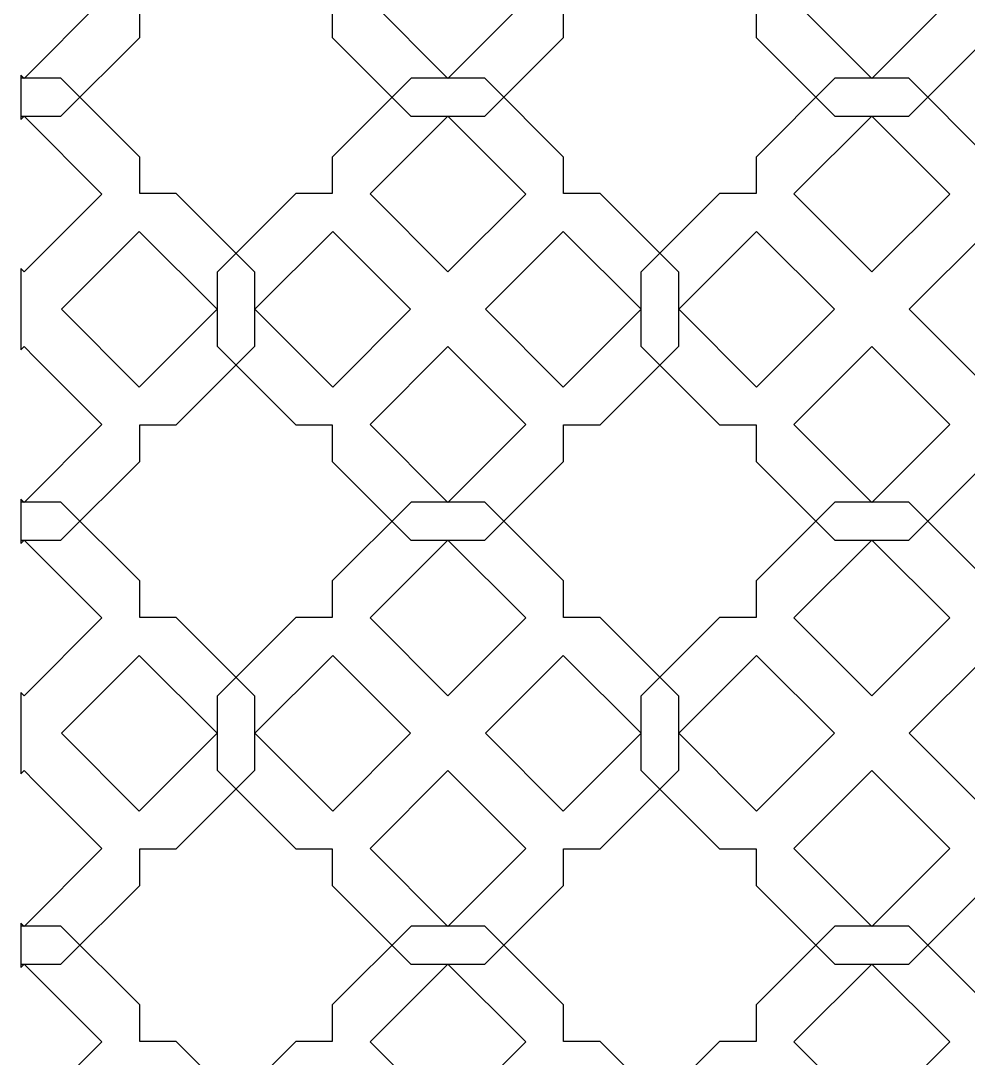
# Model space of a CAD drawing. Header units: centimetres. Extents: x -14.9 to -1.9, y -3.8 to 9.5.
# Drawn here: x -14.876 to -13.323, y 1.289 to 2.989 of the extents above; entities that cross this region are included whole.
import ezdxf

# ---------------------------------------------------------------- set-up
doc = ezdxf.new("R2010")
doc.units = ezdxf.units.CM
doc.header["$MEASUREMENT"] = 0
doc.layers.add('layer 1', color=7, linetype='Continuous')

msp = doc.modelspace()

# ---------------------------------------------------------------- linework, layer by layer
at = {"layer": 'layer 1', "color": 250}
for points, knots in [([(-14.87595, 3.58987), (-14.87595, 3.58987), (-14.80999, 3.58987), (-14.80999, 3.58987), (-14.80999, 3.58987), (-14.80999, 3.58987), (-14.68096, 3.46083), (-14.68096, 3.46083), (-14.68096, 3.46083), (-14.68096, 3.46083), (-14.68097, 3.40092), (-14.68097, 3.40092), (-14.68097, 3.40092), (-14.68097, 3.40092), (-14.62102, 3.40091), (-14.62102, 3.40091), (-14.62102, 3.40091), (-14.62102, 3.40091), (-14.49202, 3.27186), (-14.49202, 3.27186), (-14.49202, 3.27186), (-14.49202, 3.27186), (-14.49203, 3.15072), (-14.49203, 3.15072), (-14.49203, 3.15072), (-14.49203, 3.15072), (-14.62106, 3.02172), (-14.62106, 3.02172), (-14.62106, 3.02172), (-14.62106, 3.02172), (-14.68097, 3.02172), (-14.68097, 3.02172), (-14.68097, 3.02172), (-14.68097, 3.02172), (-14.681, 2.96181), (-14.681, 2.96181), (-14.681, 2.96181), (-14.681, 2.96181), (-14.81001, 2.83275), (-14.81001, 2.83275), (-14.81001, 2.83275), (-14.81001, 2.83275), (-14.87595, 2.83276), (-14.87595, 2.83276), (-14.87595, 2.83276), (-14.87595, 2.83276), (-14.87595, 2.90011), (-14.87595, 2.90011), (-14.87595, 2.90011), (-14.87595, 2.90011), (-14.87058, 2.89474), (-14.87058, 2.89474), (-14.87058, 2.89474), (-14.87058, 2.89474), (-14.74292, 3.02236), (-14.74292, 3.02236), (-14.74292, 3.02236), (-14.74292, 3.02236), (-14.85221, 3.13172), (-14.85221, 3.13172), (-14.85221, 3.13172), (-14.85221, 3.13172), (-14.87052, 3.15002), (-14.87052, 3.15002), (-14.87052, 3.15002), (-14.87052, 3.15002), (-14.87595, 3.14459), (-14.87595, 3.14459), (-14.87595, 3.14459), (-14.87595, 3.14459), (-14.87595, 3.27799), (-14.87595, 3.27799), (-14.87595, 3.27799), (-14.87595, 3.27799), (-14.87059, 3.27263), (-14.87059, 3.27263), (-14.87059, 3.27263), (-14.87059, 3.27263), (-14.74294, 3.40023), (-14.74294, 3.40023), (-14.74294, 3.40023), (-14.74294, 3.40023), (-14.87051, 3.52789), (-14.87051, 3.52789), (-14.87051, 3.52789), (-14.87051, 3.52789), (-14.87595, 3.52245), (-14.87595, 3.52245), (-14.87595, 3.52245), (-14.87595, 3.52245), (-14.87595, 3.58987), (-14.87595, 3.58987)], [0, 0, 0, 0, 0.0416667, 0.0416667, 0.0416667, 0.0416667, 0.0833333, 0.0833333, 0.0833333, 0.0833333, 0.125, 0.125, 0.125, 0.125, 0.1666667, 0.1666667, 0.1666667, 0.1666667, 0.2083333, 0.2083333, 0.2083333, 0.2083333, 0.25, 0.25, 0.25, 0.25, 0.2916667, 0.2916667, 0.2916667, 0.2916667, 0.3333333, 0.3333333, 0.3333333, 0.3333333, 0.375, 0.375, 0.375, 0.375, 0.4166667, 0.4166667, 0.4166667, 0.4166667, 0.4583333, 0.4583333, 0.4583333, 0.4583333, 0.5, 0.5, 0.5, 0.5, 0.5416667, 0.5416667, 0.5416667, 0.5416667, 0.5833333, 0.5833333, 0.5833333, 0.5833333, 0.625, 0.625, 0.625, 0.625, 0.6666667, 0.6666667, 0.6666667, 0.6666667, 0.7083333, 0.7083333, 0.7083333, 0.7083333, 0.75, 0.75, 0.75, 0.75, 0.7916667, 0.7916667, 0.7916667, 0.7916667, 0.8333333, 0.8333333, 0.8333333, 0.8333333, 0.875, 0.875, 0.875, 0.875, 0.9166667, 0.9166667, 0.9166667, 0.9166667, 1, 1, 1, 1]), ([(-14.23626, 2.83277), (-14.23626, 2.83277), (-14.36526, 2.96178), (-14.36526, 2.96178), (-14.36526, 2.96178), (-14.36526, 2.96178), (-14.36526, 3.02173), (-14.36526, 3.02173), (-14.36526, 3.02173), (-14.36526, 3.02173), (-14.4252, 3.02175), (-14.4252, 3.02175), (-14.4252, 3.02175), (-14.4252, 3.02175), (-14.55423, 3.15073), (-14.55423, 3.15073), (-14.55423, 3.15073), (-14.55423, 3.15073), (-14.55419, 3.27191), (-14.55419, 3.27191), (-14.55419, 3.27191), (-14.55419, 3.27191), (-14.42523, 3.40094), (-14.42523, 3.40094), (-14.42523, 3.40094), (-14.42523, 3.40094), (-14.36527, 3.40094), (-14.36527, 3.40094), (-14.36527, 3.40094), (-14.36527, 3.40094), (-14.36526, 3.46083), (-14.36526, 3.46083), (-14.36526, 3.46083), (-14.36526, 3.46083), (-14.23623, 3.58987), (-14.23623, 3.58987), (-14.23623, 3.58987), (-14.23623, 3.58987), (-14.11511, 3.58987), (-14.11511, 3.58987), (-14.11511, 3.58987), (-14.11511, 3.58987), (-13.98609, 3.46083), (-13.98609, 3.46083), (-13.98609, 3.46083), (-13.98609, 3.46083), (-13.9861, 3.40092), (-13.9861, 3.40092), (-13.9861, 3.40092), (-13.9861, 3.40092), (-13.92614, 3.40091), (-13.92614, 3.40091), (-13.92614, 3.40091), (-13.92614, 3.40091), (-13.79714, 3.27186), (-13.79714, 3.27186), (-13.79714, 3.27186), (-13.79714, 3.27186), (-13.79715, 3.15072), (-13.79715, 3.15072), (-13.79715, 3.15072), (-13.79715, 3.15072), (-13.92618, 3.02172), (-13.92618, 3.02172), (-13.92618, 3.02172), (-13.92618, 3.02172), (-13.9861, 3.02172), (-13.9861, 3.02172), (-13.9861, 3.02172), (-13.9861, 3.02172), (-13.98612, 2.96181), (-13.98612, 2.96181), (-13.98612, 2.96181), (-13.98612, 2.96181), (-14.11513, 2.83275), (-14.11513, 2.83275), (-14.11513, 2.83275), (-14.11513, 2.83275), (-14.23626, 2.83277), (-14.23626, 2.83277)], [0, 0, 0, 0, 0.047619, 0.047619, 0.047619, 0.047619, 0.0952381, 0.0952381, 0.0952381, 0.0952381, 0.1428571, 0.1428571, 0.1428571, 0.1428571, 0.1904762, 0.1904762, 0.1904762, 0.1904762, 0.2380952, 0.2380952, 0.2380952, 0.2380952, 0.2857143, 0.2857143, 0.2857143, 0.2857143, 0.3333333, 0.3333333, 0.3333333, 0.3333333, 0.3809524, 0.3809524, 0.3809524, 0.3809524, 0.4285714, 0.4285714, 0.4285714, 0.4285714, 0.4761905, 0.4761905, 0.4761905, 0.4761905, 0.5238095, 0.5238095, 0.5238095, 0.5238095, 0.5714286, 0.5714286, 0.5714286, 0.5714286, 0.6190476, 0.6190476, 0.6190476, 0.6190476, 0.6666667, 0.6666667, 0.6666667, 0.6666667, 0.7142857, 0.7142857, 0.7142857, 0.7142857, 0.7619048, 0.7619048, 0.7619048, 0.7619048, 0.8095238, 0.8095238, 0.8095238, 0.8095238, 0.8571429, 0.8571429, 0.8571429, 0.8571429, 0.9047619, 0.9047619, 0.9047619, 0.9047619, 1, 1, 1, 1]), ([(-13.54138, 2.83277), (-13.54138, 2.83277), (-13.67038, 2.96178), (-13.67038, 2.96178), (-13.67038, 2.96178), (-13.67038, 2.96178), (-13.67038, 3.02173), (-13.67038, 3.02173), (-13.67038, 3.02173), (-13.67038, 3.02173), (-13.73032, 3.02175), (-13.73032, 3.02175), (-13.73032, 3.02175), (-13.73032, 3.02175), (-13.85935, 3.15073), (-13.85935, 3.15073), (-13.85935, 3.15073), (-13.85935, 3.15073), (-13.85931, 3.27191), (-13.85931, 3.27191), (-13.85931, 3.27191), (-13.85931, 3.27191), (-13.73035, 3.40094), (-13.73035, 3.40094), (-13.73035, 3.40094), (-13.73035, 3.40094), (-13.67039, 3.40094), (-13.67039, 3.40094), (-13.67039, 3.40094), (-13.67039, 3.40094), (-13.67038, 3.46083), (-13.67038, 3.46083), (-13.67038, 3.46083), (-13.67038, 3.46083), (-13.54135, 3.58987), (-13.54135, 3.58987), (-13.54135, 3.58987), (-13.54135, 3.58987), (-13.42023, 3.58987), (-13.42023, 3.58987), (-13.42023, 3.58987), (-13.42023, 3.58987), (-13.29121, 3.46083), (-13.29121, 3.46083), (-13.29121, 3.46083), (-13.29121, 3.46083), (-13.29122, 3.40092), (-13.29122, 3.40092), (-13.29122, 3.40092), (-13.29122, 3.40092), (-13.23126, 3.40091), (-13.23126, 3.40091), (-13.23126, 3.40091), (-13.23126, 3.40091), (-13.10226, 3.27186), (-13.10226, 3.27186), (-13.10226, 3.27186), (-13.10226, 3.27186), (-13.10227, 3.15072), (-13.10227, 3.15072), (-13.10227, 3.15072), (-13.10227, 3.15072), (-13.2313, 3.02172), (-13.2313, 3.02172), (-13.2313, 3.02172), (-13.2313, 3.02172), (-13.29122, 3.02172), (-13.29122, 3.02172), (-13.29122, 3.02172), (-13.29122, 3.02172), (-13.29124, 2.96181), (-13.29124, 2.96181), (-13.29124, 2.96181), (-13.29124, 2.96181), (-13.42025, 2.83275), (-13.42025, 2.83275), (-13.42025, 2.83275), (-13.42025, 2.83275), (-13.54138, 2.83277), (-13.54138, 2.83277)], [0, 0, 0, 0, 0.047619, 0.047619, 0.047619, 0.047619, 0.0952381, 0.0952381, 0.0952381, 0.0952381, 0.1428571, 0.1428571, 0.1428571, 0.1428571, 0.1904762, 0.1904762, 0.1904762, 0.1904762, 0.2380952, 0.2380952, 0.2380952, 0.2380952, 0.2857143, 0.2857143, 0.2857143, 0.2857143, 0.3333333, 0.3333333, 0.3333333, 0.3333333, 0.3809524, 0.3809524, 0.3809524, 0.3809524, 0.4285714, 0.4285714, 0.4285714, 0.4285714, 0.4761905, 0.4761905, 0.4761905, 0.4761905, 0.5238095, 0.5238095, 0.5238095, 0.5238095, 0.5714286, 0.5714286, 0.5714286, 0.5714286, 0.6190476, 0.6190476, 0.6190476, 0.6190476, 0.6666667, 0.6666667, 0.6666667, 0.6666667, 0.7142857, 0.7142857, 0.7142857, 0.7142857, 0.7619048, 0.7619048, 0.7619048, 0.7619048, 0.8095238, 0.8095238, 0.8095238, 0.8095238, 0.8571429, 0.8571429, 0.8571429, 0.8571429, 0.9047619, 0.9047619, 0.9047619, 0.9047619, 1, 1, 1, 1]), ([(-14.15733, 3.13172), (-14.15733, 3.13172), (-14.17564, 3.15002), (-14.17564, 3.15002), (-14.17564, 3.15002), (-14.17564, 3.15002), (-14.30332, 3.02241), (-14.30332, 3.02241), (-14.30332, 3.02241), (-14.30332, 3.02241), (-14.1757, 2.89474), (-14.1757, 2.89474), (-14.1757, 2.89474), (-14.1757, 2.89474), (-14.04804, 3.02236), (-14.04804, 3.02236), (-14.04804, 3.02236), (-14.04804, 3.02236), (-14.15733, 3.13172), (-14.15733, 3.13172)], [0, 0, 0, 0, 0.1666667, 0.1666667, 0.1666667, 0.1666667, 0.3333333, 0.3333333, 0.3333333, 0.3333333, 0.5, 0.5, 0.5, 0.5, 0.6666667, 0.6666667, 0.6666667, 0.6666667, 1, 1, 1, 1]), ([(-13.46245, 3.13172), (-13.46245, 3.13172), (-13.48076, 3.15002), (-13.48076, 3.15002), (-13.48076, 3.15002), (-13.48076, 3.15002), (-13.60844, 3.02241), (-13.60844, 3.02241), (-13.60844, 3.02241), (-13.60844, 3.02241), (-13.48082, 2.89474), (-13.48082, 2.89474), (-13.48082, 2.89474), (-13.48082, 2.89474), (-13.35316, 3.02236), (-13.35316, 3.02236), (-13.35316, 3.02236), (-13.35316, 3.02236), (-13.46245, 3.13172), (-13.46245, 3.13172)], [0, 0, 0, 0, 0.1666667, 0.1666667, 0.1666667, 0.1666667, 0.3333333, 0.3333333, 0.3333333, 0.3333333, 0.5, 0.5, 0.5, 0.5, 0.6666667, 0.6666667, 0.6666667, 0.6666667, 1, 1, 1, 1]), ([(-14.87595, 2.89499), (-14.87595, 2.89499), (-14.80999, 2.89499), (-14.80999, 2.89499), (-14.80999, 2.89499), (-14.80999, 2.89499), (-14.68096, 2.76595), (-14.68096, 2.76595), (-14.68096, 2.76595), (-14.68096, 2.76595), (-14.68097, 2.70604), (-14.68097, 2.70604), (-14.68097, 2.70604), (-14.68097, 2.70604), (-14.62102, 2.70603), (-14.62102, 2.70603), (-14.62102, 2.70603), (-14.62102, 2.70603), (-14.49202, 2.57698), (-14.49202, 2.57698), (-14.49202, 2.57698), (-14.49202, 2.57698), (-14.49203, 2.45584), (-14.49203, 2.45584), (-14.49203, 2.45584), (-14.49203, 2.45584), (-14.62106, 2.32684), (-14.62106, 2.32684), (-14.62106, 2.32684), (-14.62106, 2.32684), (-14.68097, 2.32684), (-14.68097, 2.32684), (-14.68097, 2.32684), (-14.68097, 2.32684), (-14.681, 2.26693), (-14.681, 2.26693), (-14.681, 2.26693), (-14.681, 2.26693), (-14.81001, 2.13787), (-14.81001, 2.13787), (-14.81001, 2.13787), (-14.81001, 2.13787), (-14.87595, 2.13788), (-14.87595, 2.13788), (-14.87595, 2.13788), (-14.87595, 2.13788), (-14.87595, 2.20523), (-14.87595, 2.20523), (-14.87595, 2.20523), (-14.87595, 2.20523), (-14.87058, 2.19986), (-14.87058, 2.19986), (-14.87058, 2.19986), (-14.87058, 2.19986), (-14.74292, 2.32748), (-14.74292, 2.32748), (-14.74292, 2.32748), (-14.74292, 2.32748), (-14.85221, 2.43684), (-14.85221, 2.43684), (-14.85221, 2.43684), (-14.85221, 2.43684), (-14.87052, 2.45514), (-14.87052, 2.45514), (-14.87052, 2.45514), (-14.87052, 2.45514), (-14.87595, 2.44971), (-14.87595, 2.44971), (-14.87595, 2.44971), (-14.87595, 2.44971), (-14.87595, 2.58311), (-14.87595, 2.58311), (-14.87595, 2.58311), (-14.87595, 2.58311), (-14.87059, 2.57775), (-14.87059, 2.57775), (-14.87059, 2.57775), (-14.87059, 2.57775), (-14.74294, 2.70535), (-14.74294, 2.70535), (-14.74294, 2.70535), (-14.74294, 2.70535), (-14.87051, 2.83301), (-14.87051, 2.83301), (-14.87051, 2.83301), (-14.87051, 2.83301), (-14.87595, 2.82757), (-14.87595, 2.82757), (-14.87595, 2.82757), (-14.87595, 2.82757), (-14.87595, 2.89499), (-14.87595, 2.89499)], [0, 0, 0, 0, 0.0416667, 0.0416667, 0.0416667, 0.0416667, 0.0833333, 0.0833333, 0.0833333, 0.0833333, 0.125, 0.125, 0.125, 0.125, 0.1666667, 0.1666667, 0.1666667, 0.1666667, 0.2083333, 0.2083333, 0.2083333, 0.2083333, 0.25, 0.25, 0.25, 0.25, 0.2916667, 0.2916667, 0.2916667, 0.2916667, 0.3333333, 0.3333333, 0.3333333, 0.3333333, 0.375, 0.375, 0.375, 0.375, 0.4166667, 0.4166667, 0.4166667, 0.4166667, 0.4583333, 0.4583333, 0.4583333, 0.4583333, 0.5, 0.5, 0.5, 0.5, 0.5416667, 0.5416667, 0.5416667, 0.5416667, 0.5833333, 0.5833333, 0.5833333, 0.5833333, 0.625, 0.625, 0.625, 0.625, 0.6666667, 0.6666667, 0.6666667, 0.6666667, 0.7083333, 0.7083333, 0.7083333, 0.7083333, 0.75, 0.75, 0.75, 0.75, 0.7916667, 0.7916667, 0.7916667, 0.7916667, 0.8333333, 0.8333333, 0.8333333, 0.8333333, 0.875, 0.875, 0.875, 0.875, 0.9166667, 0.9166667, 0.9166667, 0.9166667, 1, 1, 1, 1]), ([(-14.23626, 2.13789), (-14.23626, 2.13789), (-14.36526, 2.2669), (-14.36526, 2.2669), (-14.36526, 2.2669), (-14.36526, 2.2669), (-14.36526, 2.32685), (-14.36526, 2.32685), (-14.36526, 2.32685), (-14.36526, 2.32685), (-14.4252, 2.32687), (-14.4252, 2.32687), (-14.4252, 2.32687), (-14.4252, 2.32687), (-14.55423, 2.45585), (-14.55423, 2.45585), (-14.55423, 2.45585), (-14.55423, 2.45585), (-14.55419, 2.57703), (-14.55419, 2.57703), (-14.55419, 2.57703), (-14.55419, 2.57703), (-14.42523, 2.70606), (-14.42523, 2.70606), (-14.42523, 2.70606), (-14.42523, 2.70606), (-14.36527, 2.70606), (-14.36527, 2.70606), (-14.36527, 2.70606), (-14.36527, 2.70606), (-14.36526, 2.76595), (-14.36526, 2.76595), (-14.36526, 2.76595), (-14.36526, 2.76595), (-14.23623, 2.89499), (-14.23623, 2.89499), (-14.23623, 2.89499), (-14.23623, 2.89499), (-14.11511, 2.89499), (-14.11511, 2.89499), (-14.11511, 2.89499), (-14.11511, 2.89499), (-13.98609, 2.76595), (-13.98609, 2.76595), (-13.98609, 2.76595), (-13.98609, 2.76595), (-13.9861, 2.70604), (-13.9861, 2.70604), (-13.9861, 2.70604), (-13.9861, 2.70604), (-13.92614, 2.70603), (-13.92614, 2.70603), (-13.92614, 2.70603), (-13.92614, 2.70603), (-13.79714, 2.57698), (-13.79714, 2.57698), (-13.79714, 2.57698), (-13.79714, 2.57698), (-13.79715, 2.45584), (-13.79715, 2.45584), (-13.79715, 2.45584), (-13.79715, 2.45584), (-13.92618, 2.32684), (-13.92618, 2.32684), (-13.92618, 2.32684), (-13.92618, 2.32684), (-13.9861, 2.32684), (-13.9861, 2.32684), (-13.9861, 2.32684), (-13.9861, 2.32684), (-13.98612, 2.26693), (-13.98612, 2.26693), (-13.98612, 2.26693), (-13.98612, 2.26693), (-14.11513, 2.13787), (-14.11513, 2.13787), (-14.11513, 2.13787), (-14.11513, 2.13787), (-14.23626, 2.13789), (-14.23626, 2.13789)], [0, 0, 0, 0, 0.047619, 0.047619, 0.047619, 0.047619, 0.0952381, 0.0952381, 0.0952381, 0.0952381, 0.1428571, 0.1428571, 0.1428571, 0.1428571, 0.1904762, 0.1904762, 0.1904762, 0.1904762, 0.2380952, 0.2380952, 0.2380952, 0.2380952, 0.2857143, 0.2857143, 0.2857143, 0.2857143, 0.3333333, 0.3333333, 0.3333333, 0.3333333, 0.3809524, 0.3809524, 0.3809524, 0.3809524, 0.4285714, 0.4285714, 0.4285714, 0.4285714, 0.4761905, 0.4761905, 0.4761905, 0.4761905, 0.5238095, 0.5238095, 0.5238095, 0.5238095, 0.5714286, 0.5714286, 0.5714286, 0.5714286, 0.6190476, 0.6190476, 0.6190476, 0.6190476, 0.6666667, 0.6666667, 0.6666667, 0.6666667, 0.7142857, 0.7142857, 0.7142857, 0.7142857, 0.7619048, 0.7619048, 0.7619048, 0.7619048, 0.8095238, 0.8095238, 0.8095238, 0.8095238, 0.8571429, 0.8571429, 0.8571429, 0.8571429, 0.9047619, 0.9047619, 0.9047619, 0.9047619, 1, 1, 1, 1]), ([(-13.54138, 2.13789), (-13.54138, 2.13789), (-13.67038, 2.2669), (-13.67038, 2.2669), (-13.67038, 2.2669), (-13.67038, 2.2669), (-13.67038, 2.32685), (-13.67038, 2.32685), (-13.67038, 2.32685), (-13.67038, 2.32685), (-13.73032, 2.32687), (-13.73032, 2.32687), (-13.73032, 2.32687), (-13.73032, 2.32687), (-13.85935, 2.45585), (-13.85935, 2.45585), (-13.85935, 2.45585), (-13.85935, 2.45585), (-13.85931, 2.57703), (-13.85931, 2.57703), (-13.85931, 2.57703), (-13.85931, 2.57703), (-13.73035, 2.70606), (-13.73035, 2.70606), (-13.73035, 2.70606), (-13.73035, 2.70606), (-13.67039, 2.70606), (-13.67039, 2.70606), (-13.67039, 2.70606), (-13.67039, 2.70606), (-13.67038, 2.76595), (-13.67038, 2.76595), (-13.67038, 2.76595), (-13.67038, 2.76595), (-13.54135, 2.89499), (-13.54135, 2.89499), (-13.54135, 2.89499), (-13.54135, 2.89499), (-13.42023, 2.89499), (-13.42023, 2.89499), (-13.42023, 2.89499), (-13.42023, 2.89499), (-13.29121, 2.76595), (-13.29121, 2.76595), (-13.29121, 2.76595), (-13.29121, 2.76595), (-13.29122, 2.70604), (-13.29122, 2.70604), (-13.29122, 2.70604), (-13.29122, 2.70604), (-13.23126, 2.70603), (-13.23126, 2.70603), (-13.23126, 2.70603), (-13.23126, 2.70603), (-13.10226, 2.57698), (-13.10226, 2.57698), (-13.10226, 2.57698), (-13.10226, 2.57698), (-13.10227, 2.45584), (-13.10227, 2.45584), (-13.10227, 2.45584), (-13.10227, 2.45584), (-13.2313, 2.32684), (-13.2313, 2.32684), (-13.2313, 2.32684), (-13.2313, 2.32684), (-13.29122, 2.32684), (-13.29122, 2.32684), (-13.29122, 2.32684), (-13.29122, 2.32684), (-13.29124, 2.26693), (-13.29124, 2.26693), (-13.29124, 2.26693), (-13.29124, 2.26693), (-13.42025, 2.13787), (-13.42025, 2.13787), (-13.42025, 2.13787), (-13.42025, 2.13787), (-13.54138, 2.13789), (-13.54138, 2.13789)], [0, 0, 0, 0, 0.047619, 0.047619, 0.047619, 0.047619, 0.0952381, 0.0952381, 0.0952381, 0.0952381, 0.1428571, 0.1428571, 0.1428571, 0.1428571, 0.1904762, 0.1904762, 0.1904762, 0.1904762, 0.2380952, 0.2380952, 0.2380952, 0.2380952, 0.2857143, 0.2857143, 0.2857143, 0.2857143, 0.3333333, 0.3333333, 0.3333333, 0.3333333, 0.3809524, 0.3809524, 0.3809524, 0.3809524, 0.4285714, 0.4285714, 0.4285714, 0.4285714, 0.4761905, 0.4761905, 0.4761905, 0.4761905, 0.5238095, 0.5238095, 0.5238095, 0.5238095, 0.5714286, 0.5714286, 0.5714286, 0.5714286, 0.6190476, 0.6190476, 0.6190476, 0.6190476, 0.6666667, 0.6666667, 0.6666667, 0.6666667, 0.7142857, 0.7142857, 0.7142857, 0.7142857, 0.7619048, 0.7619048, 0.7619048, 0.7619048, 0.8095238, 0.8095238, 0.8095238, 0.8095238, 0.8571429, 0.8571429, 0.8571429, 0.8571429, 0.9047619, 0.9047619, 0.9047619, 0.9047619, 1, 1, 1, 1]), ([(-14.17571, 2.57775), (-14.17571, 2.57775), (-14.30334, 2.7054), (-14.30334, 2.7054), (-14.30334, 2.7054), (-14.30334, 2.7054), (-14.17563, 2.83301), (-14.17563, 2.83301), (-14.17563, 2.83301), (-14.17563, 2.83301), (-14.04806, 2.70535), (-14.04806, 2.70535), (-14.04806, 2.70535), (-14.04806, 2.70535), (-14.17571, 2.57775), (-14.17571, 2.57775)], [0, 0, 0, 0, 0.2, 0.2, 0.2, 0.2, 0.4, 0.4, 0.4, 0.4, 0.6, 0.6, 0.6, 0.6, 1, 1, 1, 1]), ([(-13.48083, 2.57775), (-13.48083, 2.57775), (-13.60846, 2.7054), (-13.60846, 2.7054), (-13.60846, 2.7054), (-13.60846, 2.7054), (-13.48075, 2.83301), (-13.48075, 2.83301), (-13.48075, 2.83301), (-13.48075, 2.83301), (-13.35318, 2.70535), (-13.35318, 2.70535), (-13.35318, 2.70535), (-13.35318, 2.70535), (-13.48083, 2.57775), (-13.48083, 2.57775)], [0, 0, 0, 0, 0.2, 0.2, 0.2, 0.2, 0.4, 0.4, 0.4, 0.4, 0.6, 0.6, 0.6, 0.6, 1, 1, 1, 1]), ([(-14.68162, 2.38878), (-14.68162, 2.38878), (-14.80926, 2.51646), (-14.80926, 2.51646), (-14.80926, 2.51646), (-14.80926, 2.51646), (-14.68161, 2.64409), (-14.68161, 2.64409), (-14.68161, 2.64409), (-14.68161, 2.64409), (-14.55399, 2.51643), (-14.55399, 2.51643), (-14.55399, 2.51643), (-14.55399, 2.51643), (-14.68162, 2.38878), (-14.68162, 2.38878)], [0, 0, 0, 0, 0.2, 0.2, 0.2, 0.2, 0.4, 0.4, 0.4, 0.4, 0.6, 0.6, 0.6, 0.6, 1, 1, 1, 1]), ([(-14.36463, 2.3888), (-14.36463, 2.3888), (-14.49227, 2.51645), (-14.49227, 2.51645), (-14.49227, 2.51645), (-14.49227, 2.51645), (-14.36458, 2.64406), (-14.36458, 2.64406), (-14.36458, 2.64406), (-14.36458, 2.64406), (-14.237, 2.51642), (-14.237, 2.51642), (-14.237, 2.51642), (-14.237, 2.51642), (-14.36463, 2.3888), (-14.36463, 2.3888)], [0, 0, 0, 0, 0.2, 0.2, 0.2, 0.2, 0.4, 0.4, 0.4, 0.4, 0.6, 0.6, 0.6, 0.6, 1, 1, 1, 1]), ([(-13.98674, 2.38878), (-13.98674, 2.38878), (-14.11438, 2.51646), (-14.11438, 2.51646), (-14.11438, 2.51646), (-14.11438, 2.51646), (-13.98673, 2.64409), (-13.98673, 2.64409), (-13.98673, 2.64409), (-13.98673, 2.64409), (-13.85911, 2.51643), (-13.85911, 2.51643), (-13.85911, 2.51643), (-13.85911, 2.51643), (-13.98674, 2.38878), (-13.98674, 2.38878)], [0, 0, 0, 0, 0.2, 0.2, 0.2, 0.2, 0.4, 0.4, 0.4, 0.4, 0.6, 0.6, 0.6, 0.6, 1, 1, 1, 1]), ([(-13.66975, 2.3888), (-13.66975, 2.3888), (-13.79739, 2.51645), (-13.79739, 2.51645), (-13.79739, 2.51645), (-13.79739, 2.51645), (-13.6697, 2.64406), (-13.6697, 2.64406), (-13.6697, 2.64406), (-13.6697, 2.64406), (-13.54212, 2.51642), (-13.54212, 2.51642), (-13.54212, 2.51642), (-13.54212, 2.51642), (-13.66975, 2.3888), (-13.66975, 2.3888)], [0, 0, 0, 0, 0.2, 0.2, 0.2, 0.2, 0.4, 0.4, 0.4, 0.4, 0.6, 0.6, 0.6, 0.6, 1, 1, 1, 1]), ([(-13.29186, 2.38878), (-13.29186, 2.38878), (-13.4195, 2.51646), (-13.4195, 2.51646), (-13.4195, 2.51646), (-13.4195, 2.51646), (-13.29185, 2.64409), (-13.29185, 2.64409), (-13.29185, 2.64409), (-13.29185, 2.64409), (-13.16423, 2.51643), (-13.16423, 2.51643), (-13.16423, 2.51643), (-13.16423, 2.51643), (-13.29186, 2.38878), (-13.29186, 2.38878)], [0, 0, 0, 0, 0.2, 0.2, 0.2, 0.2, 0.4, 0.4, 0.4, 0.4, 0.6, 0.6, 0.6, 0.6, 1, 1, 1, 1]), ([(-14.15733, 2.43684), (-14.15733, 2.43684), (-14.17564, 2.45514), (-14.17564, 2.45514), (-14.17564, 2.45514), (-14.17564, 2.45514), (-14.30332, 2.32753), (-14.30332, 2.32753), (-14.30332, 2.32753), (-14.30332, 2.32753), (-14.1757, 2.19986), (-14.1757, 2.19986), (-14.1757, 2.19986), (-14.1757, 2.19986), (-14.04804, 2.32748), (-14.04804, 2.32748), (-14.04804, 2.32748), (-14.04804, 2.32748), (-14.15733, 2.43684), (-14.15733, 2.43684)], [0, 0, 0, 0, 0.1666667, 0.1666667, 0.1666667, 0.1666667, 0.3333333, 0.3333333, 0.3333333, 0.3333333, 0.5, 0.5, 0.5, 0.5, 0.6666667, 0.6666667, 0.6666667, 0.6666667, 1, 1, 1, 1]), ([(-13.46245, 2.43684), (-13.46245, 2.43684), (-13.48076, 2.45514), (-13.48076, 2.45514), (-13.48076, 2.45514), (-13.48076, 2.45514), (-13.60844, 2.32753), (-13.60844, 2.32753), (-13.60844, 2.32753), (-13.60844, 2.32753), (-13.48082, 2.19986), (-13.48082, 2.19986), (-13.48082, 2.19986), (-13.48082, 2.19986), (-13.35316, 2.32748), (-13.35316, 2.32748), (-13.35316, 2.32748), (-13.35316, 2.32748), (-13.46245, 2.43684), (-13.46245, 2.43684)], [0, 0, 0, 0, 0.1666667, 0.1666667, 0.1666667, 0.1666667, 0.3333333, 0.3333333, 0.3333333, 0.3333333, 0.5, 0.5, 0.5, 0.5, 0.6666667, 0.6666667, 0.6666667, 0.6666667, 1, 1, 1, 1]), ([(-14.87595, 2.20011), (-14.87595, 2.20011), (-14.80999, 2.20011), (-14.80999, 2.20011), (-14.80999, 2.20011), (-14.80999, 2.20011), (-14.68096, 2.07107), (-14.68096, 2.07107), (-14.68096, 2.07107), (-14.68096, 2.07107), (-14.68097, 2.01116), (-14.68097, 2.01116), (-14.68097, 2.01116), (-14.68097, 2.01116), (-14.62102, 2.01115), (-14.62102, 2.01115), (-14.62102, 2.01115), (-14.62102, 2.01115), (-14.49202, 1.8821), (-14.49202, 1.8821), (-14.49202, 1.8821), (-14.49202, 1.8821), (-14.49203, 1.76096), (-14.49203, 1.76096), (-14.49203, 1.76096), (-14.49203, 1.76096), (-14.62106, 1.63196), (-14.62106, 1.63196), (-14.62106, 1.63196), (-14.62106, 1.63196), (-14.68097, 1.63196), (-14.68097, 1.63196), (-14.68097, 1.63196), (-14.68097, 1.63196), (-14.681, 1.57205), (-14.681, 1.57205), (-14.681, 1.57205), (-14.681, 1.57205), (-14.81001, 1.44299), (-14.81001, 1.44299), (-14.81001, 1.44299), (-14.81001, 1.44299), (-14.87595, 1.443), (-14.87595, 1.443), (-14.87595, 1.443), (-14.87595, 1.443), (-14.87595, 1.51035), (-14.87595, 1.51035), (-14.87595, 1.51035), (-14.87595, 1.51035), (-14.87058, 1.50498), (-14.87058, 1.50498), (-14.87058, 1.50498), (-14.87058, 1.50498), (-14.74292, 1.6326), (-14.74292, 1.6326), (-14.74292, 1.6326), (-14.74292, 1.6326), (-14.85221, 1.74196), (-14.85221, 1.74196), (-14.85221, 1.74196), (-14.85221, 1.74196), (-14.87052, 1.76026), (-14.87052, 1.76026), (-14.87052, 1.76026), (-14.87052, 1.76026), (-14.87595, 1.75483), (-14.87595, 1.75483), (-14.87595, 1.75483), (-14.87595, 1.75483), (-14.87595, 1.88823), (-14.87595, 1.88823), (-14.87595, 1.88823), (-14.87595, 1.88823), (-14.87059, 1.88287), (-14.87059, 1.88287), (-14.87059, 1.88287), (-14.87059, 1.88287), (-14.74294, 2.01047), (-14.74294, 2.01047), (-14.74294, 2.01047), (-14.74294, 2.01047), (-14.87051, 2.13813), (-14.87051, 2.13813), (-14.87051, 2.13813), (-14.87051, 2.13813), (-14.87595, 2.13269), (-14.87595, 2.13269), (-14.87595, 2.13269), (-14.87595, 2.13269), (-14.87595, 2.20011), (-14.87595, 2.20011)], [0, 0, 0, 0, 0.0416667, 0.0416667, 0.0416667, 0.0416667, 0.0833333, 0.0833333, 0.0833333, 0.0833333, 0.125, 0.125, 0.125, 0.125, 0.1666667, 0.1666667, 0.1666667, 0.1666667, 0.2083333, 0.2083333, 0.2083333, 0.2083333, 0.25, 0.25, 0.25, 0.25, 0.2916667, 0.2916667, 0.2916667, 0.2916667, 0.3333333, 0.3333333, 0.3333333, 0.3333333, 0.375, 0.375, 0.375, 0.375, 0.4166667, 0.4166667, 0.4166667, 0.4166667, 0.4583333, 0.4583333, 0.4583333, 0.4583333, 0.5, 0.5, 0.5, 0.5, 0.5416667, 0.5416667, 0.5416667, 0.5416667, 0.5833333, 0.5833333, 0.5833333, 0.5833333, 0.625, 0.625, 0.625, 0.625, 0.6666667, 0.6666667, 0.6666667, 0.6666667, 0.7083333, 0.7083333, 0.7083333, 0.7083333, 0.75, 0.75, 0.75, 0.75, 0.7916667, 0.7916667, 0.7916667, 0.7916667, 0.8333333, 0.8333333, 0.8333333, 0.8333333, 0.875, 0.875, 0.875, 0.875, 0.9166667, 0.9166667, 0.9166667, 0.9166667, 1, 1, 1, 1]), ([(-14.23626, 1.44301), (-14.23626, 1.44301), (-14.36526, 1.57202), (-14.36526, 1.57202), (-14.36526, 1.57202), (-14.36526, 1.57202), (-14.36526, 1.63197), (-14.36526, 1.63197), (-14.36526, 1.63197), (-14.36526, 1.63197), (-14.4252, 1.63199), (-14.4252, 1.63199), (-14.4252, 1.63199), (-14.4252, 1.63199), (-14.55423, 1.76097), (-14.55423, 1.76097), (-14.55423, 1.76097), (-14.55423, 1.76097), (-14.55419, 1.88215), (-14.55419, 1.88215), (-14.55419, 1.88215), (-14.55419, 1.88215), (-14.42523, 2.01118), (-14.42523, 2.01118), (-14.42523, 2.01118), (-14.42523, 2.01118), (-14.36527, 2.01118), (-14.36527, 2.01118), (-14.36527, 2.01118), (-14.36527, 2.01118), (-14.36526, 2.07107), (-14.36526, 2.07107), (-14.36526, 2.07107), (-14.36526, 2.07107), (-14.23623, 2.20011), (-14.23623, 2.20011), (-14.23623, 2.20011), (-14.23623, 2.20011), (-14.11511, 2.20011), (-14.11511, 2.20011), (-14.11511, 2.20011), (-14.11511, 2.20011), (-13.98609, 2.07107), (-13.98609, 2.07107), (-13.98609, 2.07107), (-13.98609, 2.07107), (-13.9861, 2.01116), (-13.9861, 2.01116), (-13.9861, 2.01116), (-13.9861, 2.01116), (-13.92614, 2.01115), (-13.92614, 2.01115), (-13.92614, 2.01115), (-13.92614, 2.01115), (-13.79714, 1.8821), (-13.79714, 1.8821), (-13.79714, 1.8821), (-13.79714, 1.8821), (-13.79715, 1.76096), (-13.79715, 1.76096), (-13.79715, 1.76096), (-13.79715, 1.76096), (-13.92618, 1.63196), (-13.92618, 1.63196), (-13.92618, 1.63196), (-13.92618, 1.63196), (-13.9861, 1.63196), (-13.9861, 1.63196), (-13.9861, 1.63196), (-13.9861, 1.63196), (-13.98612, 1.57205), (-13.98612, 1.57205), (-13.98612, 1.57205), (-13.98612, 1.57205), (-14.11513, 1.44299), (-14.11513, 1.44299), (-14.11513, 1.44299), (-14.11513, 1.44299), (-14.23626, 1.44301), (-14.23626, 1.44301)], [0, 0, 0, 0, 0.047619, 0.047619, 0.047619, 0.047619, 0.0952381, 0.0952381, 0.0952381, 0.0952381, 0.1428571, 0.1428571, 0.1428571, 0.1428571, 0.1904762, 0.1904762, 0.1904762, 0.1904762, 0.2380952, 0.2380952, 0.2380952, 0.2380952, 0.2857143, 0.2857143, 0.2857143, 0.2857143, 0.3333333, 0.3333333, 0.3333333, 0.3333333, 0.3809524, 0.3809524, 0.3809524, 0.3809524, 0.4285714, 0.4285714, 0.4285714, 0.4285714, 0.4761905, 0.4761905, 0.4761905, 0.4761905, 0.5238095, 0.5238095, 0.5238095, 0.5238095, 0.5714286, 0.5714286, 0.5714286, 0.5714286, 0.6190476, 0.6190476, 0.6190476, 0.6190476, 0.6666667, 0.6666667, 0.6666667, 0.6666667, 0.7142857, 0.7142857, 0.7142857, 0.7142857, 0.7619048, 0.7619048, 0.7619048, 0.7619048, 0.8095238, 0.8095238, 0.8095238, 0.8095238, 0.8571429, 0.8571429, 0.8571429, 0.8571429, 0.9047619, 0.9047619, 0.9047619, 0.9047619, 1, 1, 1, 1]), ([(-13.54138, 1.44301), (-13.54138, 1.44301), (-13.67038, 1.57202), (-13.67038, 1.57202), (-13.67038, 1.57202), (-13.67038, 1.57202), (-13.67038, 1.63197), (-13.67038, 1.63197), (-13.67038, 1.63197), (-13.67038, 1.63197), (-13.73032, 1.63199), (-13.73032, 1.63199), (-13.73032, 1.63199), (-13.73032, 1.63199), (-13.85935, 1.76097), (-13.85935, 1.76097), (-13.85935, 1.76097), (-13.85935, 1.76097), (-13.85931, 1.88215), (-13.85931, 1.88215), (-13.85931, 1.88215), (-13.85931, 1.88215), (-13.73035, 2.01118), (-13.73035, 2.01118), (-13.73035, 2.01118), (-13.73035, 2.01118), (-13.67039, 2.01118), (-13.67039, 2.01118), (-13.67039, 2.01118), (-13.67039, 2.01118), (-13.67038, 2.07107), (-13.67038, 2.07107), (-13.67038, 2.07107), (-13.67038, 2.07107), (-13.54135, 2.20011), (-13.54135, 2.20011), (-13.54135, 2.20011), (-13.54135, 2.20011), (-13.42023, 2.20011), (-13.42023, 2.20011), (-13.42023, 2.20011), (-13.42023, 2.20011), (-13.29121, 2.07107), (-13.29121, 2.07107), (-13.29121, 2.07107), (-13.29121, 2.07107), (-13.29122, 2.01116), (-13.29122, 2.01116), (-13.29122, 2.01116), (-13.29122, 2.01116), (-13.23126, 2.01115), (-13.23126, 2.01115), (-13.23126, 2.01115), (-13.23126, 2.01115), (-13.10226, 1.8821), (-13.10226, 1.8821), (-13.10226, 1.8821), (-13.10226, 1.8821), (-13.10227, 1.76096), (-13.10227, 1.76096), (-13.10227, 1.76096), (-13.10227, 1.76096), (-13.2313, 1.63196), (-13.2313, 1.63196), (-13.2313, 1.63196), (-13.2313, 1.63196), (-13.29122, 1.63196), (-13.29122, 1.63196), (-13.29122, 1.63196), (-13.29122, 1.63196), (-13.29124, 1.57205), (-13.29124, 1.57205), (-13.29124, 1.57205), (-13.29124, 1.57205), (-13.42025, 1.44299), (-13.42025, 1.44299), (-13.42025, 1.44299), (-13.42025, 1.44299), (-13.54138, 1.44301), (-13.54138, 1.44301)], [0, 0, 0, 0, 0.047619, 0.047619, 0.047619, 0.047619, 0.0952381, 0.0952381, 0.0952381, 0.0952381, 0.1428571, 0.1428571, 0.1428571, 0.1428571, 0.1904762, 0.1904762, 0.1904762, 0.1904762, 0.2380952, 0.2380952, 0.2380952, 0.2380952, 0.2857143, 0.2857143, 0.2857143, 0.2857143, 0.3333333, 0.3333333, 0.3333333, 0.3333333, 0.3809524, 0.3809524, 0.3809524, 0.3809524, 0.4285714, 0.4285714, 0.4285714, 0.4285714, 0.4761905, 0.4761905, 0.4761905, 0.4761905, 0.5238095, 0.5238095, 0.5238095, 0.5238095, 0.5714286, 0.5714286, 0.5714286, 0.5714286, 0.6190476, 0.6190476, 0.6190476, 0.6190476, 0.6666667, 0.6666667, 0.6666667, 0.6666667, 0.7142857, 0.7142857, 0.7142857, 0.7142857, 0.7619048, 0.7619048, 0.7619048, 0.7619048, 0.8095238, 0.8095238, 0.8095238, 0.8095238, 0.8571429, 0.8571429, 0.8571429, 0.8571429, 0.9047619, 0.9047619, 0.9047619, 0.9047619, 1, 1, 1, 1]), ([(-14.17571, 1.88287), (-14.17571, 1.88287), (-14.30334, 2.01052), (-14.30334, 2.01052), (-14.30334, 2.01052), (-14.30334, 2.01052), (-14.17563, 2.13813), (-14.17563, 2.13813), (-14.17563, 2.13813), (-14.17563, 2.13813), (-14.04806, 2.01047), (-14.04806, 2.01047), (-14.04806, 2.01047), (-14.04806, 2.01047), (-14.17571, 1.88287), (-14.17571, 1.88287)], [0, 0, 0, 0, 0.2, 0.2, 0.2, 0.2, 0.4, 0.4, 0.4, 0.4, 0.6, 0.6, 0.6, 0.6, 1, 1, 1, 1]), ([(-13.48083, 1.88287), (-13.48083, 1.88287), (-13.60846, 2.01052), (-13.60846, 2.01052), (-13.60846, 2.01052), (-13.60846, 2.01052), (-13.48075, 2.13813), (-13.48075, 2.13813), (-13.48075, 2.13813), (-13.48075, 2.13813), (-13.35318, 2.01047), (-13.35318, 2.01047), (-13.35318, 2.01047), (-13.35318, 2.01047), (-13.48083, 1.88287), (-13.48083, 1.88287)], [0, 0, 0, 0, 0.2, 0.2, 0.2, 0.2, 0.4, 0.4, 0.4, 0.4, 0.6, 0.6, 0.6, 0.6, 1, 1, 1, 1]), ([(-14.68162, 1.6939), (-14.68162, 1.6939), (-14.80926, 1.82158), (-14.80926, 1.82158), (-14.80926, 1.82158), (-14.80926, 1.82158), (-14.68161, 1.94921), (-14.68161, 1.94921), (-14.68161, 1.94921), (-14.68161, 1.94921), (-14.55399, 1.82155), (-14.55399, 1.82155), (-14.55399, 1.82155), (-14.55399, 1.82155), (-14.68162, 1.6939), (-14.68162, 1.6939)], [0, 0, 0, 0, 0.2, 0.2, 0.2, 0.2, 0.4, 0.4, 0.4, 0.4, 0.6, 0.6, 0.6, 0.6, 1, 1, 1, 1]), ([(-14.36463, 1.69392), (-14.36463, 1.69392), (-14.49227, 1.82157), (-14.49227, 1.82157), (-14.49227, 1.82157), (-14.49227, 1.82157), (-14.36458, 1.94918), (-14.36458, 1.94918), (-14.36458, 1.94918), (-14.36458, 1.94918), (-14.237, 1.82154), (-14.237, 1.82154), (-14.237, 1.82154), (-14.237, 1.82154), (-14.36463, 1.69392), (-14.36463, 1.69392)], [0, 0, 0, 0, 0.2, 0.2, 0.2, 0.2, 0.4, 0.4, 0.4, 0.4, 0.6, 0.6, 0.6, 0.6, 1, 1, 1, 1]), ([(-13.98674, 1.6939), (-13.98674, 1.6939), (-14.11438, 1.82158), (-14.11438, 1.82158), (-14.11438, 1.82158), (-14.11438, 1.82158), (-13.98673, 1.94921), (-13.98673, 1.94921), (-13.98673, 1.94921), (-13.98673, 1.94921), (-13.85911, 1.82155), (-13.85911, 1.82155), (-13.85911, 1.82155), (-13.85911, 1.82155), (-13.98674, 1.6939), (-13.98674, 1.6939)], [0, 0, 0, 0, 0.2, 0.2, 0.2, 0.2, 0.4, 0.4, 0.4, 0.4, 0.6, 0.6, 0.6, 0.6, 1, 1, 1, 1]), ([(-13.66975, 1.69392), (-13.66975, 1.69392), (-13.79739, 1.82157), (-13.79739, 1.82157), (-13.79739, 1.82157), (-13.79739, 1.82157), (-13.6697, 1.94918), (-13.6697, 1.94918), (-13.6697, 1.94918), (-13.6697, 1.94918), (-13.54212, 1.82154), (-13.54212, 1.82154), (-13.54212, 1.82154), (-13.54212, 1.82154), (-13.66975, 1.69392), (-13.66975, 1.69392)], [0, 0, 0, 0, 0.2, 0.2, 0.2, 0.2, 0.4, 0.4, 0.4, 0.4, 0.6, 0.6, 0.6, 0.6, 1, 1, 1, 1]), ([(-13.29186, 1.6939), (-13.29186, 1.6939), (-13.4195, 1.82158), (-13.4195, 1.82158), (-13.4195, 1.82158), (-13.4195, 1.82158), (-13.29185, 1.94921), (-13.29185, 1.94921), (-13.29185, 1.94921), (-13.29185, 1.94921), (-13.16423, 1.82155), (-13.16423, 1.82155), (-13.16423, 1.82155), (-13.16423, 1.82155), (-13.29186, 1.6939), (-13.29186, 1.6939)], [0, 0, 0, 0, 0.2, 0.2, 0.2, 0.2, 0.4, 0.4, 0.4, 0.4, 0.6, 0.6, 0.6, 0.6, 1, 1, 1, 1]), ([(-14.15733, 1.74196), (-14.15733, 1.74196), (-14.17564, 1.76026), (-14.17564, 1.76026), (-14.17564, 1.76026), (-14.17564, 1.76026), (-14.30332, 1.63265), (-14.30332, 1.63265), (-14.30332, 1.63265), (-14.30332, 1.63265), (-14.1757, 1.50498), (-14.1757, 1.50498), (-14.1757, 1.50498), (-14.1757, 1.50498), (-14.04804, 1.6326), (-14.04804, 1.6326), (-14.04804, 1.6326), (-14.04804, 1.6326), (-14.15733, 1.74196), (-14.15733, 1.74196)], [0, 0, 0, 0, 0.1666667, 0.1666667, 0.1666667, 0.1666667, 0.3333333, 0.3333333, 0.3333333, 0.3333333, 0.5, 0.5, 0.5, 0.5, 0.6666667, 0.6666667, 0.6666667, 0.6666667, 1, 1, 1, 1]), ([(-13.46245, 1.74196), (-13.46245, 1.74196), (-13.48076, 1.76026), (-13.48076, 1.76026), (-13.48076, 1.76026), (-13.48076, 1.76026), (-13.60844, 1.63265), (-13.60844, 1.63265), (-13.60844, 1.63265), (-13.60844, 1.63265), (-13.48082, 1.50498), (-13.48082, 1.50498), (-13.48082, 1.50498), (-13.48082, 1.50498), (-13.35316, 1.6326), (-13.35316, 1.6326), (-13.35316, 1.6326), (-13.35316, 1.6326), (-13.46245, 1.74196), (-13.46245, 1.74196)], [0, 0, 0, 0, 0.1666667, 0.1666667, 0.1666667, 0.1666667, 0.3333333, 0.3333333, 0.3333333, 0.3333333, 0.5, 0.5, 0.5, 0.5, 0.6666667, 0.6666667, 0.6666667, 0.6666667, 1, 1, 1, 1]), ([(-14.87595, 1.50523), (-14.87595, 1.50523), (-14.80999, 1.50523), (-14.80999, 1.50523), (-14.80999, 1.50523), (-14.80999, 1.50523), (-14.68096, 1.37619), (-14.68096, 1.37619), (-14.68096, 1.37619), (-14.68096, 1.37619), (-14.68097, 1.31628), (-14.68097, 1.31628), (-14.68097, 1.31628), (-14.68097, 1.31628), (-14.62102, 1.31627), (-14.62102, 1.31627), (-14.62102, 1.31627), (-14.62102, 1.31627), (-14.49202, 1.18722), (-14.49202, 1.18722), (-14.49202, 1.18722), (-14.49202, 1.18722), (-14.49203, 1.06608), (-14.49203, 1.06608), (-14.49203, 1.06608), (-14.49203, 1.06608), (-14.62106, 0.93708), (-14.62106, 0.93708), (-14.62106, 0.93708), (-14.62106, 0.93708), (-14.68097, 0.93708), (-14.68097, 0.93708), (-14.68097, 0.93708), (-14.68097, 0.93708), (-14.681, 0.87717), (-14.681, 0.87717), (-14.681, 0.87717), (-14.681, 0.87717), (-14.81001, 0.74811), (-14.81001, 0.74811), (-14.81001, 0.74811), (-14.81001, 0.74811), (-14.87595, 0.74812), (-14.87595, 0.74812), (-14.87595, 0.74812), (-14.87595, 0.74812), (-14.87595, 0.81547), (-14.87595, 0.81547), (-14.87595, 0.81547), (-14.87595, 0.81547), (-14.87058, 0.8101), (-14.87058, 0.8101), (-14.87058, 0.8101), (-14.87058, 0.8101), (-14.74292, 0.93772), (-14.74292, 0.93772), (-14.74292, 0.93772), (-14.74292, 0.93772), (-14.85221, 1.04708), (-14.85221, 1.04708), (-14.85221, 1.04708), (-14.85221, 1.04708), (-14.87052, 1.06538), (-14.87052, 1.06538), (-14.87052, 1.06538), (-14.87052, 1.06538), (-14.87595, 1.05995), (-14.87595, 1.05995), (-14.87595, 1.05995), (-14.87595, 1.05995), (-14.87595, 1.19335), (-14.87595, 1.19335), (-14.87595, 1.19335), (-14.87595, 1.19335), (-14.87059, 1.18799), (-14.87059, 1.18799), (-14.87059, 1.18799), (-14.87059, 1.18799), (-14.74294, 1.31559), (-14.74294, 1.31559), (-14.74294, 1.31559), (-14.74294, 1.31559), (-14.87051, 1.44325), (-14.87051, 1.44325), (-14.87051, 1.44325), (-14.87051, 1.44325), (-14.87595, 1.43781), (-14.87595, 1.43781), (-14.87595, 1.43781), (-14.87595, 1.43781), (-14.87595, 1.50523), (-14.87595, 1.50523)], [0, 0, 0, 0, 0.0416667, 0.0416667, 0.0416667, 0.0416667, 0.0833333, 0.0833333, 0.0833333, 0.0833333, 0.125, 0.125, 0.125, 0.125, 0.1666667, 0.1666667, 0.1666667, 0.1666667, 0.2083333, 0.2083333, 0.2083333, 0.2083333, 0.25, 0.25, 0.25, 0.25, 0.2916667, 0.2916667, 0.2916667, 0.2916667, 0.3333333, 0.3333333, 0.3333333, 0.3333333, 0.375, 0.375, 0.375, 0.375, 0.4166667, 0.4166667, 0.4166667, 0.4166667, 0.4583333, 0.4583333, 0.4583333, 0.4583333, 0.5, 0.5, 0.5, 0.5, 0.5416667, 0.5416667, 0.5416667, 0.5416667, 0.5833333, 0.5833333, 0.5833333, 0.5833333, 0.625, 0.625, 0.625, 0.625, 0.6666667, 0.6666667, 0.6666667, 0.6666667, 0.7083333, 0.7083333, 0.7083333, 0.7083333, 0.75, 0.75, 0.75, 0.75, 0.7916667, 0.7916667, 0.7916667, 0.7916667, 0.8333333, 0.8333333, 0.8333333, 0.8333333, 0.875, 0.875, 0.875, 0.875, 0.9166667, 0.9166667, 0.9166667, 0.9166667, 1, 1, 1, 1]), ([(-14.23626, 0.74813), (-14.23626, 0.74813), (-14.36526, 0.87714), (-14.36526, 0.87714), (-14.36526, 0.87714), (-14.36526, 0.87714), (-14.36526, 0.93709), (-14.36526, 0.93709), (-14.36526, 0.93709), (-14.36526, 0.93709), (-14.4252, 0.93711), (-14.4252, 0.93711), (-14.4252, 0.93711), (-14.4252, 0.93711), (-14.55423, 1.06609), (-14.55423, 1.06609), (-14.55423, 1.06609), (-14.55423, 1.06609), (-14.55419, 1.18727), (-14.55419, 1.18727), (-14.55419, 1.18727), (-14.55419, 1.18727), (-14.42523, 1.3163), (-14.42523, 1.3163), (-14.42523, 1.3163), (-14.42523, 1.3163), (-14.36527, 1.3163), (-14.36527, 1.3163), (-14.36527, 1.3163), (-14.36527, 1.3163), (-14.36526, 1.37619), (-14.36526, 1.37619), (-14.36526, 1.37619), (-14.36526, 1.37619), (-14.23623, 1.50523), (-14.23623, 1.50523), (-14.23623, 1.50523), (-14.23623, 1.50523), (-14.11511, 1.50523), (-14.11511, 1.50523), (-14.11511, 1.50523), (-14.11511, 1.50523), (-13.98609, 1.37619), (-13.98609, 1.37619), (-13.98609, 1.37619), (-13.98609, 1.37619), (-13.9861, 1.31628), (-13.9861, 1.31628), (-13.9861, 1.31628), (-13.9861, 1.31628), (-13.92614, 1.31627), (-13.92614, 1.31627), (-13.92614, 1.31627), (-13.92614, 1.31627), (-13.79714, 1.18722), (-13.79714, 1.18722), (-13.79714, 1.18722), (-13.79714, 1.18722), (-13.79715, 1.06608), (-13.79715, 1.06608), (-13.79715, 1.06608), (-13.79715, 1.06608), (-13.92618, 0.93708), (-13.92618, 0.93708), (-13.92618, 0.93708), (-13.92618, 0.93708), (-13.9861, 0.93708), (-13.9861, 0.93708), (-13.9861, 0.93708), (-13.9861, 0.93708), (-13.98612, 0.87717), (-13.98612, 0.87717), (-13.98612, 0.87717), (-13.98612, 0.87717), (-14.11513, 0.74811), (-14.11513, 0.74811), (-14.11513, 0.74811), (-14.11513, 0.74811), (-14.23626, 0.74813), (-14.23626, 0.74813)], [0, 0, 0, 0, 0.047619, 0.047619, 0.047619, 0.047619, 0.0952381, 0.0952381, 0.0952381, 0.0952381, 0.1428571, 0.1428571, 0.1428571, 0.1428571, 0.1904762, 0.1904762, 0.1904762, 0.1904762, 0.2380952, 0.2380952, 0.2380952, 0.2380952, 0.2857143, 0.2857143, 0.2857143, 0.2857143, 0.3333333, 0.3333333, 0.3333333, 0.3333333, 0.3809524, 0.3809524, 0.3809524, 0.3809524, 0.4285714, 0.4285714, 0.4285714, 0.4285714, 0.4761905, 0.4761905, 0.4761905, 0.4761905, 0.5238095, 0.5238095, 0.5238095, 0.5238095, 0.5714286, 0.5714286, 0.5714286, 0.5714286, 0.6190476, 0.6190476, 0.6190476, 0.6190476, 0.6666667, 0.6666667, 0.6666667, 0.6666667, 0.7142857, 0.7142857, 0.7142857, 0.7142857, 0.7619048, 0.7619048, 0.7619048, 0.7619048, 0.8095238, 0.8095238, 0.8095238, 0.8095238, 0.8571429, 0.8571429, 0.8571429, 0.8571429, 0.9047619, 0.9047619, 0.9047619, 0.9047619, 1, 1, 1, 1]), ([(-13.54138, 0.74813), (-13.54138, 0.74813), (-13.67038, 0.87714), (-13.67038, 0.87714), (-13.67038, 0.87714), (-13.67038, 0.87714), (-13.67038, 0.93709), (-13.67038, 0.93709), (-13.67038, 0.93709), (-13.67038, 0.93709), (-13.73032, 0.93711), (-13.73032, 0.93711), (-13.73032, 0.93711), (-13.73032, 0.93711), (-13.85935, 1.06609), (-13.85935, 1.06609), (-13.85935, 1.06609), (-13.85935, 1.06609), (-13.85931, 1.18727), (-13.85931, 1.18727), (-13.85931, 1.18727), (-13.85931, 1.18727), (-13.73035, 1.3163), (-13.73035, 1.3163), (-13.73035, 1.3163), (-13.73035, 1.3163), (-13.67039, 1.3163), (-13.67039, 1.3163), (-13.67039, 1.3163), (-13.67039, 1.3163), (-13.67038, 1.37619), (-13.67038, 1.37619), (-13.67038, 1.37619), (-13.67038, 1.37619), (-13.54135, 1.50523), (-13.54135, 1.50523), (-13.54135, 1.50523), (-13.54135, 1.50523), (-13.42023, 1.50523), (-13.42023, 1.50523), (-13.42023, 1.50523), (-13.42023, 1.50523), (-13.29121, 1.37619), (-13.29121, 1.37619), (-13.29121, 1.37619), (-13.29121, 1.37619), (-13.29122, 1.31628), (-13.29122, 1.31628), (-13.29122, 1.31628), (-13.29122, 1.31628), (-13.23126, 1.31627), (-13.23126, 1.31627), (-13.23126, 1.31627), (-13.23126, 1.31627), (-13.10226, 1.18722), (-13.10226, 1.18722), (-13.10226, 1.18722), (-13.10226, 1.18722), (-13.10227, 1.06608), (-13.10227, 1.06608), (-13.10227, 1.06608), (-13.10227, 1.06608), (-13.2313, 0.93708), (-13.2313, 0.93708), (-13.2313, 0.93708), (-13.2313, 0.93708), (-13.29122, 0.93708), (-13.29122, 0.93708), (-13.29122, 0.93708), (-13.29122, 0.93708), (-13.29124, 0.87717), (-13.29124, 0.87717), (-13.29124, 0.87717), (-13.29124, 0.87717), (-13.42025, 0.74811), (-13.42025, 0.74811), (-13.42025, 0.74811), (-13.42025, 0.74811), (-13.54138, 0.74813), (-13.54138, 0.74813)], [0, 0, 0, 0, 0.047619, 0.047619, 0.047619, 0.047619, 0.0952381, 0.0952381, 0.0952381, 0.0952381, 0.1428571, 0.1428571, 0.1428571, 0.1428571, 0.1904762, 0.1904762, 0.1904762, 0.1904762, 0.2380952, 0.2380952, 0.2380952, 0.2380952, 0.2857143, 0.2857143, 0.2857143, 0.2857143, 0.3333333, 0.3333333, 0.3333333, 0.3333333, 0.3809524, 0.3809524, 0.3809524, 0.3809524, 0.4285714, 0.4285714, 0.4285714, 0.4285714, 0.4761905, 0.4761905, 0.4761905, 0.4761905, 0.5238095, 0.5238095, 0.5238095, 0.5238095, 0.5714286, 0.5714286, 0.5714286, 0.5714286, 0.6190476, 0.6190476, 0.6190476, 0.6190476, 0.6666667, 0.6666667, 0.6666667, 0.6666667, 0.7142857, 0.7142857, 0.7142857, 0.7142857, 0.7619048, 0.7619048, 0.7619048, 0.7619048, 0.8095238, 0.8095238, 0.8095238, 0.8095238, 0.8571429, 0.8571429, 0.8571429, 0.8571429, 0.9047619, 0.9047619, 0.9047619, 0.9047619, 1, 1, 1, 1]), ([(-14.17571, 1.18799), (-14.17571, 1.18799), (-14.30334, 1.31564), (-14.30334, 1.31564), (-14.30334, 1.31564), (-14.30334, 1.31564), (-14.17563, 1.44325), (-14.17563, 1.44325), (-14.17563, 1.44325), (-14.17563, 1.44325), (-14.04806, 1.31559), (-14.04806, 1.31559), (-14.04806, 1.31559), (-14.04806, 1.31559), (-14.17571, 1.18799), (-14.17571, 1.18799)], [0, 0, 0, 0, 0.2, 0.2, 0.2, 0.2, 0.4, 0.4, 0.4, 0.4, 0.6, 0.6, 0.6, 0.6, 1, 1, 1, 1]), ([(-13.48083, 1.18799), (-13.48083, 1.18799), (-13.60846, 1.31564), (-13.60846, 1.31564), (-13.60846, 1.31564), (-13.60846, 1.31564), (-13.48075, 1.44325), (-13.48075, 1.44325), (-13.48075, 1.44325), (-13.48075, 1.44325), (-13.35318, 1.31559), (-13.35318, 1.31559), (-13.35318, 1.31559), (-13.35318, 1.31559), (-13.48083, 1.18799), (-13.48083, 1.18799)], [0, 0, 0, 0, 0.2, 0.2, 0.2, 0.2, 0.4, 0.4, 0.4, 0.4, 0.6, 0.6, 0.6, 0.6, 1, 1, 1, 1])]:
    msp.add_open_spline(points, degree=3, knots=knots, dxfattribs=at)

doc.saveas('drawing.dxf')
